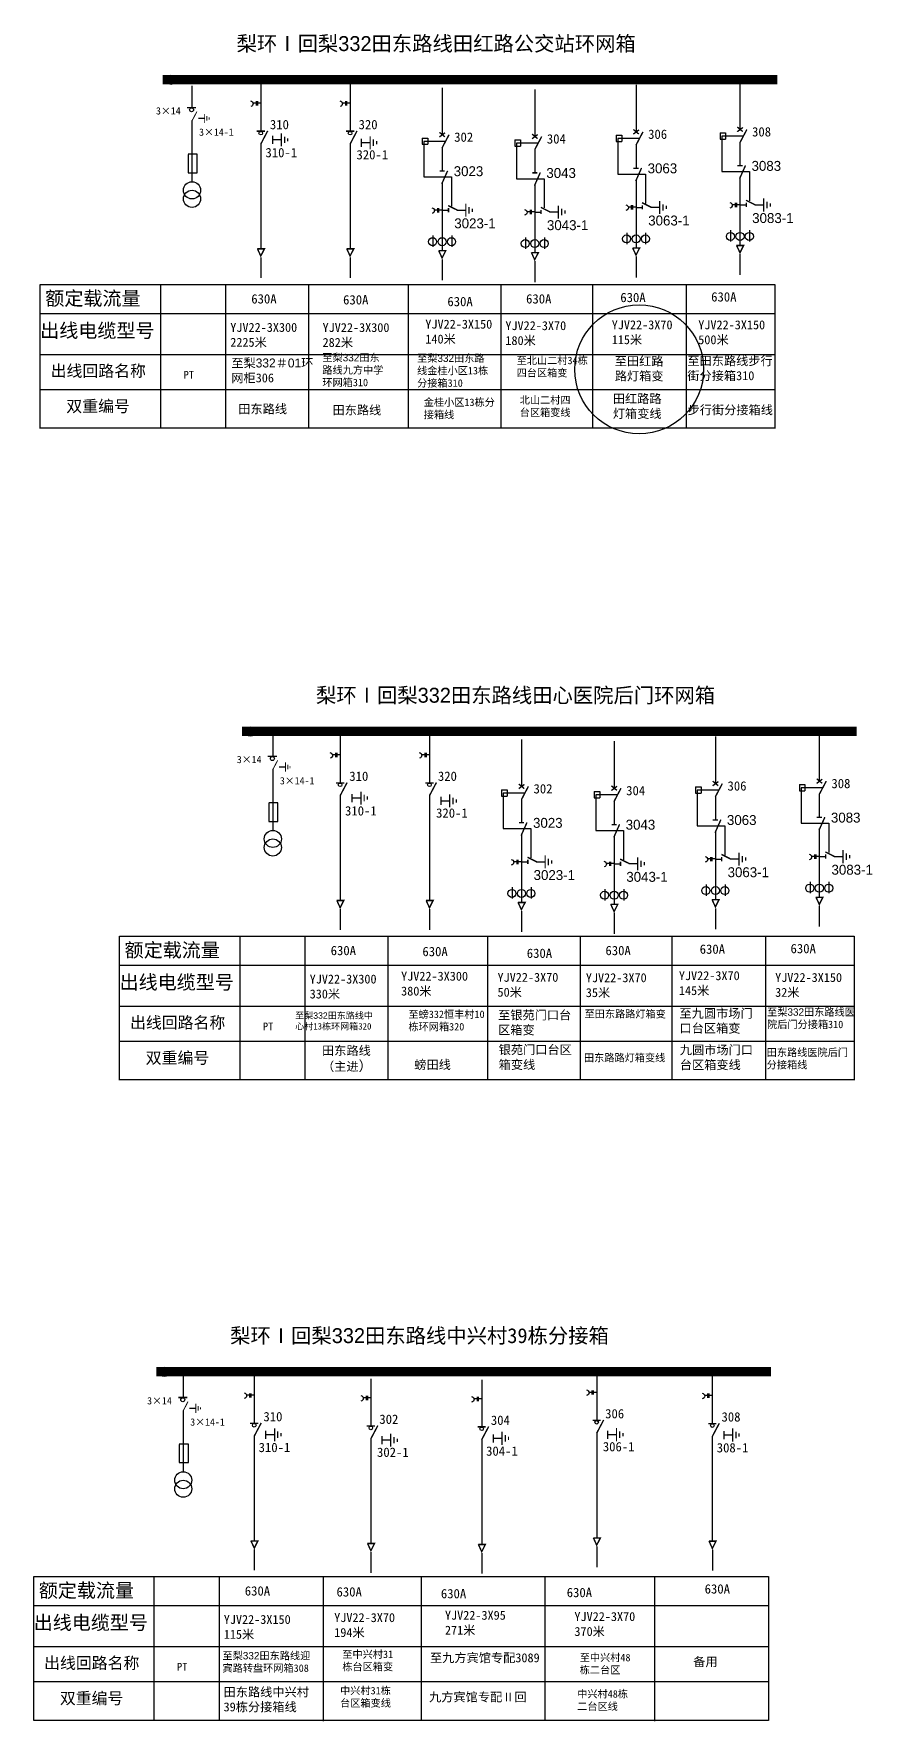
# Model space of a CAD drawing. Extents: x 149 to 870, y -471 to -13.
# Drawn here: x 524.4 to 693.2, y -363.8 to -24 of the extents above; entities that cross this region are included whole.
import ezdxf

# ---------------------------------------------------------------- set-up
doc = ezdxf.new("R2010")
doc.units = 0
doc.header["$LTSCALE"] = 0.774411
doc.linetypes.add('ACAD_ISO02W100', pattern=[15, 12, -3])
doc.linetypes.add('CENTER', pattern=[50.8, 31.75, -6.35, 6.35, -6.35])
doc.layers.get('0').update_dxf_attribs({"linetype": 'CONTINUOUS'})
doc.layers.add('2', color=7, linetype='CONTINUOUS')
doc.styles.add('hztxt_txtstyle_0.00_0_0', font='', dxfattribs={"bigfont": 'hztxt.shx'})
doc.styles.add('hztxt_txtstyle_1.88_0_0', font='simkai.ttf', dxfattribs={"height": 1.875})
doc.styles.add('hztxt_txtstyle_2.00_0_0', font='', dxfattribs={"height": 2, "bigfont": 'hztxt.shx'})
doc.styles.add('hztxt_txtstyle_2.34_0_0', font='simkai.ttf', dxfattribs={"height": 2.34375})
doc.styles.add('hztxt_txtstyle_2.70_0_0', font='simkai.ttf', dxfattribs={"height": 2.7})
doc.styles.add('hztxt_txtstyle_2.81_0_0', font='simkai.ttf', dxfattribs={"height": 2.8125})
doc.styles.get('hztxt_txtstyle_0.00_0_0').set_extended_font_data('hztxt')
doc.styles.get('hztxt_txtstyle_2.00_0_0').set_extended_font_data('hztxt')

# ---------------------------------------------------------------- blocks, each defined once
blk = doc.blocks.new('JD')
for points in [[(-2, 0.2), (-2, -0.2), (2, 0.2), (2, -0.2)], [(1, -1.2), (1, -0.8), (-1, -1.2), (-1, -0.8)], [(-0.5, -1.8), (-0.5, -2.2), (0.5, -1.8), (0.5, -2.2)]]:
    blk.add_trace(points)

msp = doc.modelspace()

# ---------------------------------------------------------------- linework, layer by layer
at = {"color": 0}
for p, q in [((666.61, -33.75), (666.61, -43.26)), ((556.28, -34.44), (556.28, -38.77)), ((570.15, -34.12), (570.15, -43.54)), ((588.13, -34.12), (588.13, -43.54)), ((606.64, -34.82), (606.64, -44.32)), ((625.29, -35.18), (625.29, -44.68)), ((645.69, -34.25), (645.69, -43.75)), ((556.3, -41.45), (556.3, -53.73)), ((557.6, -40.96), (558.84, -40.96)), ((662.61, -43.91), (663.73, -43.91)), ((662.61, -43.91), (662.61, -45.16)), ((663.73, -43.91), (663.73, -45.16)), ((570.15, -46.1), (570.15, -67.3)), ((572.49, -45.27), (574.26, -45.27)), ((588.13, -46.1), (588.13, -67.3)), ((590.38, -45.85), (592.14, -45.85)), ((602.64, -44.97), (603.77, -44.97)), ((602.64, -44.97), (602.64, -46.22)), ((602.64, -46.22), (603.77, -46.22)), ((603.77, -44.97), (603.77, -46.22)), ((606.64, -46.88), (606.64, -51.52)), ((621.29, -45.34), (622.42, -45.34)), ((621.29, -45.34), (621.29, -46.58)), ((621.29, -46.58), (622.42, -46.58)), ((622.42, -45.34), (622.42, -46.58)), ((625.29, -47.24), (625.29, -51.89)), ((641.68, -44.4), (642.81, -44.4)), ((641.68, -44.4), (641.68, -45.65)), ((641.68, -45.65), (642.81, -45.65)), ((642.81, -44.4), (642.81, -45.65)), ((645.69, -46.31), (645.69, -50.95)), ((662.61, -45.16), (663.73, -45.16)), ((666.61, -45.81), (666.61, -50.46)), ((606.64, -53.85), (606.64, -67.57)), ((625.29, -54.21), (625.29, -67.94)), ((645.69, -53.28), (645.69, -67)), ((666.61, -52.79), (666.61, -66.51)), ((606.64, -59.48), (607.94, -59.48)), ((609.63, -59.45), (611.4, -59.45)), ((625.29, -59.85), (626.59, -59.85)), ((628.29, -59.81), (630.05, -59.81)), ((645.69, -58.91), (646.98, -58.91)), ((648.68, -58.88), (650.45, -58.88)), ((666.61, -58.42), (667.91, -58.42)), ((669.6, -58.38), (671.37, -58.38)), ((643.82, -64.02), (643.82, -66.3)), ((647.63, -64.02), (647.63, -66.3)), ((664.74, -63.53), (664.74, -65.81)), ((668.55, -63.53), (668.55, -65.81)), ((604.78, -64.59), (604.78, -66.88)), ((608.59, -64.59), (608.59, -66.88)), ((623.43, -64.95), (623.43, -67.24)), ((627.24, -64.95), (627.24, -67.24)), ((525.76, -103.42), (525.77, -74.42)), ((525.77, -74.42), (673.66, -74.42)), ((549.93, -74.6), (549.93, -103.4)), ((579.77, -74.42), (579.77, -103.4)), ((599.82, -74.42), (599.82, -103.4)), ((618.51, -74.42), (618.51, -103.4)), ((636.94, -74.42), (636.94, -103.4)), ((655.77, -74.42), (655.77, -103.42)), ((673.66, -74.42), (673.66, -103.42)), ((525.83, -80.27), (673.66, -80.27)), ((525.83, -88.52), (673.66, -88.52)), ((525.83, -95.6), (673.66, -95.6)), ((673.66, -103.4), (525.76, -103.4)), ((572.55, -165.07), (572.55, -169.4)), ((586.12, -165.35), (586.12, -174.77)), ((604.1, -165.35), (604.1, -174.77)), ((622.62, -166.05), (622.62, -175.56)), ((641.27, -166.42), (641.27, -175.92)), ((661.66, -165.48), (661.66, -174.98)), ((682.58, -164.99), (682.58, -174.49)), ((572.57, -172.08), (572.57, -184.35)), ((573.87, -171.59), (575.1, -171.59)), ((618.61, -176.21), (619.74, -176.21)), ((618.61, -176.21), (618.61, -177.46)), ((619.74, -176.21), (619.74, -177.46)), ((637.27, -176.57), (638.39, -176.57)), ((637.27, -176.57), (637.27, -177.82)), ((638.39, -176.57), (638.39, -177.82)), ((657.66, -175.63), (658.78, -175.63)), ((657.66, -175.63), (657.66, -176.88)), ((658.78, -175.63), (658.78, -176.88)), ((678.58, -175.14), (679.71, -175.14)), ((678.58, -175.14), (678.58, -176.39)), ((678.58, -176.39), (679.71, -176.39)), ((679.71, -175.14), (679.71, -176.39)), ((586.12, -177.33), (586.12, -198.53)), ((588.51, -177.82), (590.28, -177.82)), ((604.1, -177.33), (604.1, -198.53)), ((606.4, -178.4), (608.16, -178.4)), ((618.61, -177.46), (619.74, -177.46)), ((622.62, -178.11), (622.62, -182.76)), ((637.27, -177.82), (638.39, -177.82)), ((641.27, -178.48), (641.27, -183.12)), ((657.66, -176.88), (658.78, -176.88)), ((661.66, -177.54), (661.66, -182.19)), ((682.58, -177.05), (682.58, -181.7)), ((622.62, -185.09), (622.62, -198.81)), ((641.27, -185.45), (641.27, -199.17)), ((661.66, -184.51), (661.66, -198.23)), ((682.58, -184.02), (682.58, -197.74)), ((661.66, -190.15), (662.96, -190.15)), ((664.65, -190.11), (666.42, -190.11)), ((682.58, -189.66), (683.88, -189.66)), ((685.57, -189.62), (687.34, -189.62)), ((622.62, -190.72), (623.91, -190.72)), ((625.61, -190.68), (627.37, -190.68)), ((641.27, -191.08), (642.57, -191.08)), ((644.26, -191.05), (646.03, -191.05)), ((620.75, -195.83), (620.75, -198.11)), ((624.56, -195.83), (624.56, -198.11)), ((639.4, -196.19), (639.4, -198.48)), ((643.21, -196.19), (643.21, -198.48)), ((659.79, -195.25), (659.79, -197.54)), ((663.61, -195.25), (663.61, -197.54)), ((680.72, -194.76), (680.72, -197.05)), ((684.53, -194.76), (684.53, -197.05)), ((541.74, -234.66), (541.74, -205.65)), ((541.74, -205.65), (689.64, -205.65)), ((565.91, -205.84), (565.91, -234.64)), ((595.74, -205.65), (595.74, -234.64)), ((615.79, -205.65), (615.79, -234.64)), ((634.48, -205.65), (634.48, -234.64)), ((652.91, -205.65), (652.91, -234.64)), ((671.74, -205.65), (671.74, -234.66)), ((689.64, -205.65), (689.64, -234.66)), ((541.81, -211.51), (689.64, -211.51)), ((541.81, -219.76), (689.64, -219.76)), ((541.81, -226.84), (689.64, -226.84)), ((689.64, -234.64), (541.74, -234.64)), ((554.51, -294.2), (554.51, -298.53)), ((568.83, -294.31), (568.83, -303.73)), ((592.31, -294.84), (592.31, -304.26)), ((614.62, -295.04), (614.62, -304.46)), ((637.77, -293.72), (637.77, -303.14)), ((661.05, -294.37), (661.05, -303.79)), ((554.53, -301.21), (554.53, -313.49)), ((555.82, -300.72), (557.06, -300.72)), ((637.77, -305.7), (637.77, -326.9)), ((568.83, -306.29), (568.83, -327.49)), ((571.12, -306.02), (572.89, -306.02)), ((592.31, -306.82), (592.31, -328.02)), ((594.51, -307.13), (596.28, -307.13)), ((614.62, -307.02), (614.62, -328.21)), ((616.92, -306.75), (618.68, -306.75)), ((639.97, -306.01), (641.74, -306.01)), ((661.05, -306.35), (661.05, -327.55)), ((663.34, -306.08), (665.11, -306.08)), ((524.45, -363.61), (524.46, -334.61)), ((524.46, -334.61), (672.35, -334.61)), ((548.62, -334.8), (548.62, -363.6)), ((582.72, -334.77), (582.72, -363.76)), ((602.46, -334.61), (602.46, -363.6)), ((627.32, -334.61), (627.32, -363.6)), ((649.39, -334.77), (649.39, -363.77)), ((672.35, -334.61), (672.35, -363.61)), ((524.52, -340.46), (672.35, -340.46)), ((524.52, -348.71), (672.35, -348.71)), ((524.52, -355.79), (672.35, -355.79)), ((672.35, -363.6), (524.45, -363.6))]:
    msp.add_line(p, q, dxfattribs=at)
at = {"color": 0, "linetype": 'ACAD_ISO02W100'}
for p, q in [((607.2, -45.62), (603, -45.62)), ((603, -45.62), (603, -52.78)), ((625.86, -45.99), (621.65, -45.99)), ((621.65, -45.99), (621.65, -53.14)), ((646.25, -45.05), (642.04, -45.05)), ((642.04, -45.05), (642.04, -52.2)), ((667.17, -44.56), (662.96, -44.56)), ((662.96, -44.56), (662.96, -51.71)), ((603, -52.78), (608.55, -52.78)), ((608.55, -52.78), (608.55, -58.68)), ((621.65, -53.14), (627.2, -53.14)), ((627.2, -53.14), (627.2, -59.04)), ((642.04, -52.2), (647.59, -52.2)), ((647.59, -52.2), (647.59, -58.11)), ((662.96, -51.71), (668.51, -51.71)), ((668.51, -51.71), (668.51, -57.62)), ((662.22, -176.29), (658.02, -176.29)), ((658.02, -176.29), (658.02, -183.44)), ((683.14, -175.79), (678.94, -175.79)), ((678.94, -175.79), (678.94, -182.95)), ((623.18, -176.86), (618.97, -176.86)), ((618.97, -176.86), (618.97, -184.01)), ((641.83, -177.22), (637.62, -177.22)), ((637.62, -177.22), (637.62, -184.38)), ((658.02, -183.44), (663.56, -183.44)), ((663.56, -183.44), (663.56, -189.34)), ((678.94, -182.95), (684.49, -182.95)), ((684.49, -182.95), (684.49, -188.85)), ((618.97, -184.01), (624.52, -184.01)), ((624.52, -184.01), (624.52, -189.92)), ((637.62, -184.38), (643.17, -184.38)), ((643.17, -184.38), (643.17, -190.28))]:
    msp.add_line(p, q, dxfattribs=at)
at = {"color": 0, "linetype": 'CENTER'}
for p, q in [((570.15, -69.01), (570.15, -73.13)), ((588.13, -69.01), (588.13, -73.13)), ((606.65, -69.41), (606.65, -73.59)), ((625.3, -69.78), (625.3, -73.96)), ((645.69, -68.84), (645.69, -73.02)), ((666.62, -68.35), (666.62, -72.53)), ((586.13, -200.25), (586.13, -204.37)), ((604.11, -200.25), (604.11, -204.37)), ((661.67, -200.08), (661.67, -204.25)), ((682.59, -199.59), (682.59, -203.76)), ((622.62, -200.65), (622.62, -204.83)), ((641.28, -201.01), (641.28, -205.19)), ((568.84, -329.21), (568.84, -333.33)), ((637.78, -328.61), (637.78, -332.73)), ((661.06, -329.27), (661.06, -333.39)), ((592.32, -329.74), (592.32, -333.86)), ((614.63, -329.93), (614.63, -334.05))]:
    msp.add_line(p, q, dxfattribs=at)
at = {"color": 0, "linetype": 'Continuous'}
for p, q in [((563.06, -74.4), (563.06, -103.4)), ((579.03, -205.64), (579.03, -234.64)), ((561.74, -334.6), (561.74, -363.6))]:
    msp.add_line(p, q, dxfattribs=at)
at = {"color": 0}
for points, const_width in [([(550.43, -33.19), (674.16, -33.19)], 1.88), ([(555.29, -38.83), (557.14, -38.83)], 0.313), ([(556.3, -41.5), (557.29, -39.63)], 0.197), ([(569.32, -43.57), (570.98, -43.57)], 0.281), ([(570.15, -46.17), (571.55, -43.5)], 0.281), ([(587.3, -43.57), (588.96, -43.57)], 0.281), ([(588.13, -46.17), (589.53, -43.5)], 0.281), ([(606.11, -44.74), (607.25, -43.88)], 0.281), ([(606.12, -43.8), (607.22, -44.72)], 0.281), ([(606.64, -46.95), (608.05, -44.28)], 0.281), ([(624.76, -45.1), (625.9, -44.25)], 0.281), ([(624.77, -44.16), (625.87, -45.08)], 0.281), ([(645.15, -44.17), (646.29, -43.31)], 0.281), ([(645.16, -43.23), (646.26, -44.15)], 0.281), ([(645.69, -46.38), (647.09, -43.71)], 0.281), ([(666.07, -43.68), (667.22, -42.82)], 0.281), ([(666.08, -42.74), (667.18, -43.65)], 0.281), ([(666.61, -45.89), (668.01, -43.22)], 0.281), ([(625.29, -47.31), (626.7, -44.65)], 0.281), ([(645.18, -51.03), (646.22, -51.03)], 0.281), ([(645.63, -53.62), (646.81, -50.97)], 0.281), ([(666.1, -50.54), (667.15, -50.54)], 0.281), ([(666.55, -53.13), (667.73, -50.48)], 0.281), ([(606.14, -51.6), (607.18, -51.6)], 0.281), ([(606.58, -54.19), (607.77, -51.54)], 0.281), ([(624.79, -51.96), (625.83, -51.96)], 0.281), ([(625.24, -54.56), (626.42, -51.9)], 0.281), ([(667.83, -57.48), (669.71, -58.42)], 0.281), ([(607.87, -58.55), (609.74, -59.48)], 0.281), ([(607.94, -59.05), (607.94, -59.92)], 0.281), ([(626.52, -58.91), (628.4, -59.85)], 0.281), ([(626.59, -59.42), (626.59, -60.28)], 0.281), ([(646.91, -57.97), (648.79, -58.91)], 0.281), ([(646.98, -58.48), (646.98, -59.34)], 0.281), ([(667.91, -57.99), (667.91, -58.85)], 0.281), ([(569.46, -67.26), (570.89, -67.26), (570.15, -68.71), (569.47, -67.23)], 0.281), ([(587.43, -67.26), (588.87, -67.26), (588.13, -68.71), (587.45, -67.23)], 0.281), ([(605.95, -67.66), (607.38, -67.66), (606.65, -69.11), (605.97, -67.63)], 0.281), ([(624.6, -68.02), (626.03, -68.02), (625.3, -69.47), (624.62, -67.99)], 0.281), ([(644.99, -67.08), (646.43, -67.08), (645.69, -68.53), (645.01, -67.06)], 0.281), ([(665.92, -66.59), (667.35, -66.59), (666.62, -68.04), (665.93, -66.57)], 0.281), ([(566.4, -164.42), (690.14, -164.42)], 1.88), ([(571.56, -169.46), (573.41, -169.46)], 0.313), ([(572.57, -172.13), (573.56, -170.26)], 0.197), ([(585.29, -174.81), (586.95, -174.81)], 0.281), ([(586.12, -177.4), (587.53, -174.74)], 0.281), ([(603.27, -174.81), (604.93, -174.81)], 0.281), ([(604.1, -177.4), (605.51, -174.74)], 0.281), ([(622.08, -175.97), (623.22, -175.12)], 0.281), ([(622.09, -175.04), (623.19, -175.95)], 0.281), ([(622.62, -178.19), (624.02, -175.52)], 0.281), ([(640.73, -176.34), (641.88, -175.48)], 0.281), ([(640.74, -175.4), (641.84, -176.32)], 0.281), ([(641.27, -178.55), (642.67, -175.88)], 0.281), ([(661.12, -175.4), (662.27, -174.55)], 0.281), ([(661.13, -174.46), (662.24, -175.38)], 0.281), ([(661.66, -177.61), (663.07, -174.95)], 0.281), ([(682.05, -174.91), (683.19, -174.05)], 0.281), ([(682.06, -173.97), (683.16, -174.89)], 0.281), ([(682.58, -177.12), (683.99, -174.46)], 0.281), ([(622.11, -182.84), (623.15, -182.84)], 0.281), ([(622.56, -185.43), (623.74, -182.78)], 0.281), ([(640.76, -183.2), (641.81, -183.2)], 0.281), ([(641.21, -185.79), (642.39, -183.14)], 0.281), ([(661.15, -182.26), (662.2, -182.26)], 0.281), ([(661.6, -184.86), (662.78, -182.2)], 0.281), ([(682.08, -181.77), (683.12, -181.77)], 0.281), ([(682.52, -184.37), (683.71, -181.71)], 0.281), ([(623.84, -189.78), (625.72, -190.72)], 0.281), ([(623.91, -190.29), (623.91, -191.15)], 0.281), ([(642.49, -190.15), (644.37, -191.08)], 0.281), ([(662.89, -189.21), (664.76, -190.15)], 0.281), ([(662.96, -189.72), (662.96, -190.58)], 0.281), ([(683.81, -188.72), (685.68, -189.66)], 0.281), ([(683.88, -189.22), (683.88, -190.09)], 0.281), ([(642.57, -190.65), (642.57, -191.52)], 0.281), ([(585.43, -198.49), (586.86, -198.49), (586.13, -199.94), (585.45, -198.47)], 0.281), ([(603.41, -198.49), (604.84, -198.49), (604.11, -199.94), (603.43, -198.47)], 0.281), ([(621.92, -198.89), (623.36, -198.89), (622.62, -200.34), (621.94, -198.87)], 0.281), ([(640.58, -199.26), (642.01, -199.26), (641.28, -200.71), (640.59, -199.23)], 0.281), ([(660.97, -198.32), (662.4, -198.32), (661.67, -199.77), (660.99, -198.29)], 0.281), ([(681.89, -197.83), (683.32, -197.83), (682.59, -199.28), (681.91, -197.8)], 0.281), ([(549.11, -293.38), (672.85, -293.38)], 1.88), ([(553.52, -298.59), (555.36, -298.59)], 0.313), ([(554.53, -301.26), (555.51, -299.39)], 0.197), ([(568, -303.77), (569.66, -303.77)], 0.281), ([(568.83, -306.36), (570.24, -303.7)], 0.281), ([(591.48, -304.3), (593.14, -304.3)], 0.281), ([(592.31, -306.89), (593.72, -304.23)], 0.281), ([(613.79, -304.49), (615.45, -304.49)], 0.281), ([(614.62, -307.09), (616.03, -304.42)], 0.281), ([(636.94, -303.17), (638.6, -303.17)], 0.281), ([(637.77, -305.77), (639.18, -303.1)], 0.281), ([(660.22, -303.83), (661.88, -303.83)], 0.281), ([(661.05, -306.42), (662.46, -303.76)], 0.281), ([(568.14, -327.45), (569.57, -327.45), (568.84, -328.9), (568.16, -327.42)], 0.281), ([(591.62, -327.98), (593.05, -327.98), (592.32, -329.43), (591.64, -327.96)], 0.281), ([(613.93, -328.18), (615.36, -328.18), (614.63, -329.63), (613.95, -328.15)], 0.281), ([(637.08, -326.86), (638.51, -326.86), (637.78, -328.31), (637.1, -326.83)], 0.281), ([(660.36, -327.51), (661.79, -327.51), (661.06, -328.96), (660.38, -327.48)], 0.281)]:
    msp.add_lwpolyline(points, dxfattribs=dict(at, const_width=const_width))
for points in [[(568.1, -37.46, -0.877934), (568.13, -38.6)], [(586.08, -37.46, -0.877934), (586.11, -38.6)], [(604.6, -58.99, -0.877934), (604.62, -60.13)], [(623.25, -59.35, -0.877934), (623.27, -60.49)], [(643.64, -58.42, -0.877934), (643.67, -59.56)], [(664.57, -57.92, -0.877934), (664.59, -59.06)], [(584.08, -168.69, -0.877934), (584.1, -169.83)], [(602.06, -168.69, -0.877934), (602.08, -169.83)], [(620.57, -190.22, -0.877934), (620.59, -191.36)], [(659.62, -189.65, -0.877934), (659.64, -190.79)], [(680.54, -189.16, -0.877934), (680.56, -190.3)], [(639.23, -190.59, -0.877934), (639.25, -191.73)], [(566.79, -297.65, -0.877934), (566.81, -298.79)], [(590.27, -298.18, -0.877934), (590.29, -299.32)], [(612.58, -298.38, -0.877934), (612.6, -299.52)], [(635.73, -297.06, -0.877934), (635.75, -298.2)], [(659.01, -297.71, -0.877934), (659.03, -298.85)]]:
    msp.add_lwpolyline(points, format="xyb", dxfattribs=at)
for points in [[(569.2, -37.94), (568.61, -37.94)], [(569.2, -37.54), (569.2, -38.4)], [(569.46, -37.54), (569.46, -38.4)], [(570.14, -37.94), (569.46, -37.94)], [(587.18, -37.94), (586.59, -37.94)], [(587.18, -37.54), (587.18, -38.4)], [(587.44, -37.54), (587.44, -38.4)], [(588.12, -37.94), (587.44, -37.94)], [(572.49, -44.52), (572.49, -46.13)], [(590.37, -45.1), (590.37, -46.71)], [(555.52, -48.25), (555.52, -51.94), (557.35, -51.94), (557.35, -48.21), (555.52, -48.21)], [(605.7, -59.47), (605.1, -59.47)], [(605.7, -59.08), (605.7, -59.93)], [(605.96, -59.08), (605.96, -59.93)], [(606.64, -59.47), (605.96, -59.47)], [(624.35, -59.83), (623.76, -59.83)], [(624.35, -59.44), (624.35, -60.29)], [(624.61, -59.44), (624.61, -60.29)], [(625.29, -59.83), (624.61, -59.83)], [(644.74, -58.9), (644.15, -58.9)], [(644.74, -58.5), (644.74, -59.36)], [(645, -58.5), (645, -59.36)], [(645.68, -58.9), (645, -58.9)], [(665.66, -58.41), (665.07, -58.41)], [(665.66, -58.01), (665.66, -58.87)], [(665.93, -58.01), (665.93, -58.87)], [(666.61, -58.41), (665.93, -58.41)], [(585.17, -169.18), (584.58, -169.18)], [(585.17, -168.78), (585.17, -169.64)], [(585.44, -168.78), (585.44, -169.64)], [(586.12, -169.18), (585.44, -169.18)], [(603.15, -169.18), (602.56, -169.18)], [(603.15, -168.78), (603.15, -169.64)], [(603.42, -168.78), (603.42, -169.64)], [(604.1, -169.18), (603.42, -169.18)], [(571.79, -178.87), (571.79, -182.56), (573.61, -182.56), (573.61, -178.83), (571.79, -178.83)], [(588.51, -177.07), (588.51, -178.68)], [(606.4, -177.65), (606.4, -179.26)], [(660.71, -190.13), (660.12, -190.13)], [(660.71, -189.74), (660.71, -190.59)], [(660.98, -189.74), (660.98, -190.59)], [(661.66, -190.13), (660.98, -190.13)], [(681.64, -189.64), (681.04, -189.64)], [(681.64, -189.25), (681.64, -190.1)], [(681.9, -189.25), (681.9, -190.1)], [(682.58, -189.64), (681.9, -189.64)], [(621.67, -190.71), (621.08, -190.71)], [(621.67, -190.31), (621.67, -191.17)], [(621.93, -190.31), (621.93, -191.17)], [(622.61, -190.71), (621.93, -190.71)], [(640.32, -191.07), (639.73, -191.07)], [(640.32, -190.68), (640.32, -191.53)], [(640.58, -190.68), (640.58, -191.53)], [(641.26, -191.07), (640.58, -191.07)], [(567.89, -298.13), (567.29, -298.13)], [(567.89, -297.74), (567.89, -298.59)], [(568.15, -297.74), (568.15, -298.59)], [(568.83, -298.13), (568.15, -298.13)], [(591.37, -298.67), (590.77, -298.67)], [(591.37, -298.27), (591.37, -299.13)], [(591.63, -298.27), (591.63, -299.13)], [(592.31, -298.67), (591.63, -298.67)], [(613.68, -298.86), (613.08, -298.86)], [(613.68, -298.46), (613.68, -299.32)], [(613.94, -298.46), (613.94, -299.32)], [(614.62, -298.86), (613.94, -298.86)], [(636.83, -297.54), (636.23, -297.54)], [(636.83, -297.15), (636.83, -298)], [(637.09, -297.15), (637.09, -298)], [(637.77, -297.54), (637.09, -297.54)], [(660.11, -298.19), (659.51, -298.19)], [(660.11, -297.8), (660.11, -298.65)], [(660.37, -297.8), (660.37, -298.65)], [(661.05, -298.19), (660.37, -298.19)], [(571.12, -305.27), (571.12, -306.88)], [(639.97, -305.26), (639.97, -306.87)], [(663.34, -305.33), (663.34, -306.94)], [(553.75, -308.01), (553.75, -311.69), (555.57, -311.69), (555.57, -307.97), (553.75, -307.97)], [(594.51, -306.39), (594.51, -307.99)], [(616.92, -306), (616.92, -307.61)]]:
    msp.add_lwpolyline(points, dxfattribs=at)
for centre, radius in [((552.06, -33.21), 0.933), ((556.22, -39.27), 0.401), ((570.15, -43.97), 0.36), ((588.13, -43.97), 0.36), ((643.78, -65.26), 0.812), ((645.71, -65.26), 0.812), ((647.59, -65.26), 0.812), ((664.7, -64.77), 0.812), ((666.63, -64.77), 0.812), ((668.51, -64.77), 0.812), ((604.74, -65.83), 0.812), ((606.66, -65.83), 0.812), ((608.55, -65.83), 0.812), ((623.39, -66.2), 0.812), ((625.31, -66.2), 0.812), ((627.2, -66.2), 0.812), ((568.04, -164.45), 0.933), ((572.48, -169.9), 0.401), ((586.12, -175.21), 0.36), ((604.1, -175.21), 0.36), ((620.71, -197.07), 0.812), ((622.64, -197.07), 0.812), ((624.52, -197.07), 0.812), ((639.36, -197.43), 0.812), ((641.29, -197.43), 0.812), ((643.17, -197.43), 0.812), ((659.75, -196.5), 0.812), ((661.68, -196.5), 0.812), ((663.57, -196.5), 0.812), ((680.68, -196.01), 0.812), ((682.6, -196.01), 0.812), ((684.49, -196.01), 0.812), ((550.75, -293.4), 0.933), ((554.44, -299.03), 0.401), ((568.83, -304.16), 0.36), ((592.31, -304.7), 0.36), ((614.62, -304.89), 0.36), ((637.77, -303.57), 0.36), ((661.05, -304.23), 0.36)]:
    msp.add_circle(centre, radius, dxfattribs=at)
at = {"color": 1, "linetype": 'Continuous'}
msp.add_circle((646.33, -91.53), 12.98, dxfattribs=at)
at = {"layer": '2', "color": 0}
for centre in [(556.31, -55.48), (556.31, -57.2), (572.58, -186.1), (572.58, -187.82), (554.54, -315.24), (554.54, -316.96)]:
    msp.add_circle(centre, 1.72, dxfattribs=at)

# ---------------------------------------------------------------- block references
at = {"color": 0, "rotation": 90}
for p, xscale, yscale, zscale in [((558.85, -41), 0.4600705460528616, 0.4600705460528616, 0.4600705460529209), ((574.28, -45.32), 0.65625, 0.65625, 0.65625), ((592.17, -45.9), 0.65625, 0.65625, 0.65625), ((650.47, -58.93), 0.65625, 0.65625, 0.65625), ((671.39, -58.44), 0.65625, 0.65625, 0.65625), ((611.43, -59.5), 0.65625, 0.65625, 0.65625), ((630.08, -59.86), 0.65625, 0.65625, 0.65625), ((575.12, -171.62), 0.4600705460528616, 0.4600705460528616, 0.4600705460529209), ((590.31, -177.87), 0.65625, 0.65625, 0.65625), ((608.19, -178.45), 0.65625, 0.65625, 0.65625), ((627.4, -190.73), 0.65625, 0.65625, 0.65625), ((646.05, -191.1), 0.65625, 0.65625, 0.65625), ((666.44, -190.16), 0.65625, 0.65625, 0.65625), ((687.37, -189.67), 0.65625, 0.65625, 0.65625), ((557.08, -300.76), 0.4600705460528616, 0.4600705460528616, 0.4600705460529209), ((572.92, -306.07), 0.65625, 0.65625, 0.65625), ((618.71, -306.8), 0.65625, 0.65625, 0.65625), ((641.76, -306.06), 0.65625, 0.65625, 0.65625), ((665.14, -306.13), 0.65625, 0.65625, 0.65625), ((596.3, -307.18), 0.65625, 0.65625, 0.65625)]:
    msp.add_blockref('JD', p, dxfattribs=dict(at, xscale=xscale, yscale=yscale, zscale=zscale))

# ---------------------------------------------------------------- texts
at = {"color": 0, "linetype": 'Continuous', "style": 'hztxt_txtstyle_2.70_0_0'}
for s, p in [('3×14', (549.06, -40.21)), ('3×14-1', (557.73, -44.49)), ('3×14', (565.33, -170.83)), ('3×14-1', (574, -175.11)), ('3×14', (547.28, -299.97)), ('3×14-1', (555.95, -304.24))]:
    msp.add_text(s, height=1.461, dxfattribs=at).set_placement(p)
at = {"color": 0}
for s, height, style, p in [('310', 1.875, 'hztxt_txtstyle_1.88_0_0', (571.99, -43.17)), ('320', 1.875, 'hztxt_txtstyle_1.88_0_0', (589.84, -43.17)), ('302', 1.875, 'hztxt_txtstyle_1.88_0_0', (609.09, -45.7)), ('306', 1.875, 'hztxt_txtstyle_1.88_0_0', (648.13, -45.12)), ('308', 1.875, 'hztxt_txtstyle_1.88_0_0', (669.05, -44.63)), ('310-1', 1.875, 'hztxt_txtstyle_1.88_0_0', (571.09, -48.82)), ('320-1', 1.875, 'hztxt_txtstyle_1.88_0_0', (589.41, -49.25)), ('304', 1.875, 'hztxt_txtstyle_1.88_0_0', (627.74, -46.06)), ('3023', 2, 'hztxt_txtstyle_2.00_0_0', (608.99, -52.63)), ('3043', 2, 'hztxt_txtstyle_2.00_0_0', (627.64, -52.99)), ('3063', 2, 'hztxt_txtstyle_2.00_0_0', (648.03, -52.05)), ('3083', 2, 'hztxt_txtstyle_2.00_0_0', (668.95, -51.56)), ('3023-1', 2, 'hztxt_txtstyle_2.00_0_0', (609.11, -63.13)), ('3063-1', 2, 'hztxt_txtstyle_2.00_0_0', (648.15, -62.56)), ('3083-1', 2, 'hztxt_txtstyle_2.00_0_0', (669.08, -62.07)), ('3043-1', 2, 'hztxt_txtstyle_2.00_0_0', (627.76, -63.5)), ('额定载流量', 2.812, 'hztxt_txtstyle_2.81_0_0', (526.77, -78.64)), ('630A', 1.875, 'hztxt_txtstyle_1.88_0_0', (568.24, -78.27)), ('630A', 1.875, 'hztxt_txtstyle_1.88_0_0', (586.72, -78.46)), ('630A', 1.875, 'hztxt_txtstyle_1.88_0_0', (607.72, -78.81)), ('630A', 1.875, 'hztxt_txtstyle_1.88_0_0', (623.56, -78.27)), ('630A', 1.875, 'hztxt_txtstyle_1.88_0_0', (642.53, -77.99)), ('630A', 1.875, 'hztxt_txtstyle_1.88_0_0', (660.82, -77.87)), ('出线电缆型号', 2.812, 'hztxt_txtstyle_2.81_0_0', (525.74, -85.12)), ('出线回路名称', 2.344, 'hztxt_txtstyle_2.34_0_0', (527.84, -93.01)), ('双重编号', 2.344, 'hztxt_txtstyle_2.34_0_0', (531.01, -100.12)), ('310', 1.875, 'hztxt_txtstyle_1.88_0_0', (587.97, -174.4)), ('320', 1.875, 'hztxt_txtstyle_1.88_0_0', (605.81, -174.4)), ('302', 1.875, 'hztxt_txtstyle_1.88_0_0', (625.06, -176.93)), ('304', 1.875, 'hztxt_txtstyle_1.88_0_0', (643.71, -177.3)), ('306', 1.875, 'hztxt_txtstyle_1.88_0_0', (664.11, -176.36)), ('308', 1.875, 'hztxt_txtstyle_1.88_0_0', (685.03, -175.87)), ('310-1', 1.875, 'hztxt_txtstyle_1.88_0_0', (587.11, -181.37)), ('320-1', 1.875, 'hztxt_txtstyle_1.88_0_0', (605.44, -181.81)), ('3023', 2, 'hztxt_txtstyle_2.00_0_0', (624.96, -183.86)), ('3043', 2, 'hztxt_txtstyle_2.00_0_0', (643.61, -184.23)), ('3063', 2, 'hztxt_txtstyle_2.00_0_0', (664, -183.29)), ('3083', 2, 'hztxt_txtstyle_2.00_0_0', (684.93, -182.8)), ('3023-1', 2, 'hztxt_txtstyle_2.00_0_0', (625.08, -194.37)), ('3043-1', 2, 'hztxt_txtstyle_2.00_0_0', (643.74, -194.73)), ('3063-1', 2, 'hztxt_txtstyle_2.00_0_0', (664.13, -193.8)), ('3083-1', 2, 'hztxt_txtstyle_2.00_0_0', (685.05, -193.3)), ('额定载流量', 2.812, 'hztxt_txtstyle_2.81_0_0', (542.74, -209.88)), ('630A', 1.875, 'hztxt_txtstyle_1.88_0_0', (676.8, -209.11)), ('630A', 1.875, 'hztxt_txtstyle_1.88_0_0', (584.22, -209.5)), ('630A', 1.875, 'hztxt_txtstyle_1.88_0_0', (602.69, -209.7)), ('630A', 1.875, 'hztxt_txtstyle_1.88_0_0', (623.7, -210.05)), ('630A', 1.875, 'hztxt_txtstyle_1.88_0_0', (639.54, -209.5)), ('630A', 1.875, 'hztxt_txtstyle_1.88_0_0', (658.51, -209.22)), ('出线电缆型号', 2.812, 'hztxt_txtstyle_2.81_0_0', (541.72, -216.35)), ('出线回路名称', 2.344, 'hztxt_txtstyle_2.34_0_0', (543.82, -224.25)), ('双重编号', 2.344, 'hztxt_txtstyle_2.34_0_0', (546.99, -231.35)), ('310', 1.875, 'hztxt_txtstyle_1.88_0_0', (570.68, -303.36)), ('302', 1.875, 'hztxt_txtstyle_1.88_0_0', (594.02, -303.89)), ('304', 1.875, 'hztxt_txtstyle_1.88_0_0', (616.47, -304.09)), ('306', 1.875, 'hztxt_txtstyle_1.88_0_0', (639.48, -302.77)), ('308', 1.875, 'hztxt_txtstyle_1.88_0_0', (662.9, -303.42)), ('310-1', 1.875, 'hztxt_txtstyle_1.88_0_0', (569.72, -309.57)), ('302-1', 1.875, 'hztxt_txtstyle_1.88_0_0', (593.55, -310.54)), ('304-1', 1.875, 'hztxt_txtstyle_1.88_0_0', (615.51, -310.3)), ('306-1', 1.875, 'hztxt_txtstyle_1.88_0_0', (639.01, -309.41)), ('308-1', 1.875, 'hztxt_txtstyle_1.88_0_0', (661.94, -309.63)), ('额定载流量', 2.812, 'hztxt_txtstyle_2.81_0_0', (525.45, -338.83)), ('630A', 1.875, 'hztxt_txtstyle_1.88_0_0', (659.51, -338.06)), ('630A', 1.875, 'hztxt_txtstyle_1.88_0_0', (566.93, -338.46)), ('630A', 1.875, 'hztxt_txtstyle_1.88_0_0', (585.4, -338.65)), ('630A', 1.875, 'hztxt_txtstyle_1.88_0_0', (606.41, -339.01)), ('630A', 1.875, 'hztxt_txtstyle_1.88_0_0', (631.74, -338.78)), ('出线电缆型号', 2.812, 'hztxt_txtstyle_2.81_0_0', (524.43, -345.31)), ('出线回路名称', 2.344, 'hztxt_txtstyle_2.34_0_0', (526.53, -353.21)), ('双重编号', 2.344, 'hztxt_txtstyle_2.34_0_0', (529.7, -360.31))]:
    msp.add_text(s, height=height, dxfattribs=dict(at, style=style)).set_placement(p)
at = {"color": 0, "attachment_point": 1, "style": 'hztxt_txtstyle_0.00_0_0'}
for s, insert, char_height, width in [('{\\fSimSun|b0|i0|c134|p2;\\C256;梨环Ⅰ回\\C7;梨\\f\uffbfﾬￌﾣﾤ_GB2312|b0|i0|c134|p49;332\\fSimSun|b0|i0|c134|p2;田东路线田红路公交站环网箱}', (565.29, -24.43), 3, 102.7785), ('{\\fSimSun|b0|i0|c134|p2;YJV22-3X150 140米}', (603.28, -81.53), 1.8, 10.6857), ('{\\fSimSun|b0|i0|c134|p2;YJV22-3X300 2225米}', (564.01, -82.18), 1.8, 10.6857), ('{\\fSimSun|b0|i0|c134|p2;YJV22-3X300 282米}', (582.59, -82.21), 1.8, 10.6857), ('{\\fSimSun|b0|i0|c134|p2;YJV22-3X70 180米}', (619.39, -81.83), 1.8, 10.6857), ('{\\fSimSun|b0|i0|c134|p2;YJV22-3X70 115米}', (640.8, -81.66), 1.8, 10.6857), ('{\\fSimSun|b0|i0|c134|p2;YJV22-3X150 500米}', (658.22, -81.67), 1.8, 10.6857), ('{\\fSimSun|b0|i0|c134|p2;至梨\\f\uffbfﾬￌﾣﾤ_GB2312|b0|i0|c134|p49;332\\fSimSun|b0|i0|c134|p2;田东路线九方中学环网箱310}', (582.55, -88.42), 1.5, 12.9035), ('{\\fSimSun|b0|i0|c134|p2;至梨\\f\uffbfﾬￌﾣﾤ_GB2312|b0|i0|c134|p49;332\\fSimSun|b0|i0|c134|p2;田东路线金桂小区13栋分接箱310}', (601.62, -88.54), 1.5, 15.5174), ('{\\fSimSun|b0|i0|c134|p2;至北山二村34栋四台区箱变}', (621.66, -88.99), 1.5, 15.5174), ('{\\fSimSun|b0|i0|c134|p2;金桂小区13栋分接箱线}', (602.96, -97.41), 1.5, 15.5174), ('{\\fSimSun|b0|i0|c134|p2;北山二村四台区箱变线}', (622.28, -96.96), 1.5, 11.3527), ('{\\fSimSun|b0|i0|c134|p2;\\C256;梨环Ⅰ回\\C7;梨\\f\uffbfﾬￌﾣﾤ_GB2312|b0|i0|c134|p49;332\\fSimSun|b0|i0|c134|p2;田东路线田心医院后门环网箱}', (581.27, -155.66), 3, 102.7785), ('{\\fSimSun|b0|i0|c134|p2;YJV22-3X300 330米}', (579.99, -213.41), 1.8, 10.6857), ('{\\fSimSun|b0|i0|c134|p2;YJV22-3X300 380米}', (598.4, -212.83), 1.8, 10.6857), ('{\\fSimSun|b0|i0|c134|p2;YJV22-3X70 50米}', (617.81, -213.06), 1.8, 10.6857), ('{\\fSimSun|b0|i0|c134|p2;YJV22-3X70 35米}', (635.59, -213.14), 1.8, 10.6857), ('{\\fSimSun|b0|i0|c134|p2;YJV22-3X70 145米}', (654.32, -212.73), 1.8, 10.6857), ('{\\fSimSun|b0|i0|c134|p2;YJV22-3X150 32米}', (673.7, -213.09), 1.8, 10.6857), ('{\\fSimSun|b0|i0|c134|p2;至梨\\f\uffbfﾬￌﾣﾤ_GB2312|b0|i0|c134|p49;332\\fSimSun|b0|i0|c134|p2;田东路线中心村13栋环网箱320}', (577.08, -221.01), 1.3, 16.3652), ('{\\fSimSun|b0|i0|c134|p2;至田东路路灯箱变}', (635.33, -220.59), 1.5, 20.6341), ('{\\fSimSun|b0|i0|c134|p2;至梨\\f\uffbfﾬￌﾣﾤ_GB2312|b0|i0|c134|p49;332\\fSimSun|b0|i0|c134|p2;田东路线医院后门分接箱310}', (672.08, -220.2), 1.5, 18.658), ('{\\fSimSun|b0|i0|c134|p2;田东路路灯箱变线}', (635.22, -229.41), 1.5, 20.6341), ('{\\fSimSun|b0|i0|c134|p2;田东路线医院后门分接箱线}', (672, -228.33), 1.5, 17.2717), ('{\\fSimSun|b0|i0|c134|p2;\\C256;梨环Ⅰ回\\C7;梨\\f\uffbfﾬￌﾣﾤ_GB2312|b0|i0|c134|p49;332\\fSimSun|b0|i0|c134|p2;田东路线中兴村39栋分接箱}', (563.98, -284.62), 3, 102.7785), ('{\\fSimSun|b0|i0|c134|p2;YJV22-3X150 115米}', (562.7, -342.37), 1.8, 10.6857), ('{\\fSimSun|b0|i0|c134|p2;YJV22-3X70\\P194米}', (584.93, -342), 1.8, 10.6857), ('{\\fSimSun|b0|i0|c134|p2;YJV22-3X95\\P271米}', (607.23, -341.53), 1.8, 10.6857), ('{\\fSimSun|b0|i0|c134|p2;YJV22-3X70\\P370米}', (633.29, -341.79), 1.8, 10.6857), ('{\\fSimSun|b0|i0|c134|p2;至梨\\f\uffbfﾬￌﾣﾤ_GB2312|b0|i0|c134|p49;332\\fSimSun|b0|i0|c134|p2;田东路线迎宾路转盘环网箱308}', (562.44, -349.82), 1.5, 19.3756), ('{\\fSimSun|b0|i0|c134|p2;至中兴村31栋台区箱变}', (586.57, -349.54), 1.5, 11.3939), ('{\\fSimSun|b0|i0|c134|p2;至中兴村48栋二台区}', (634.36, -350.19), 1.5, 11.4247), ('{\\fSimSun|b0|i0|c134|p2;中兴村31栋台区箱变线}', (586.12, -356.85), 1.5, 11.3939), ('{\\fSimSun|b0|i0|c134|p2;中兴村48栋二台区线}', (633.85, -357.52), 1.5, 11.4247)]:
    msp.add_mtext(s, dxfattribs=dict(at, insert=insert, char_height=char_height, width=width))
at = {"color": 0, "linetype": 'Continuous', "char_height": 1.5388, "width": 9.4916, "attachment_point": 1, "style": 'hztxt_txtstyle_0.00_0_0'}
for insert in [(554.61, -91.84), (570.58, -223.08), (553.29, -352.03)]:
    msp.add_mtext('{\\fSimSun|b0|i0|c134|p2;\\C7;PT}', dxfattribs=dict(at, insert=insert))
at = {"layer": '2', "color": 0, "attachment_point": 1, "style": 'hztxt_txtstyle_0.00_0_0'}
for s, insert, char_height, width in [('{\\fSimSun|b0|i0|c134|p2;\\C256;至梨}332{\\fSimSun|b0|i0|c134|p2;＃}01{\\fSimSun|b0|i0|c134|p2;环网柜306}', (564.22, -89.35), 1.8, 17.5241), ('{\\fSimSun|b0|i0|c134|p2;\\H0.9x;\\C256;至田红路路灯箱变}', (641.41, -88.98), 2, 10.7144), ('{\\fSimSun|b0|i0|c134|p2;\\H0.9x;\\C256;至田东路线步行街分接箱310}', (656.02, -88.91), 2, 17.6485), ('{\\fSimSun|b0|i0|c134|p2;\\H0.9x;\\C256;田东路线}', (565.62, -98.6), 2, 10.7144), ('{\\fSimSun|b0|i0|c134|p2;\\H0.9x;\\C256;田红路路灯箱变线}', (641.02, -96.53), 2, 10.7144), ('{\\fSimSun|b0|i0|c134|p2;\\H0.9x;\\C256;步行街分接箱线}', (656.07, -98.79), 2, 27.9631), ('{\\fSimSun|b0|i0|c134|p2;\\H0.9x;\\C256;田东路线}', (584.58, -98.83), 2, 10.7144), ('{\\fSimSun|b0|i0|c134|p2;\\C256;至螃332恒丰村10栋环网箱320}', (599.88, -220.66), 1.5, 16.3882), ('{\\fSimSun|b0|i0|c134|p2;\\H0.9x;\\C256;至银苑门口台区箱变}', (617.93, -220.66), 2, 15.2914), ('{\\fSimSun|b0|i0|c134|p2;\\H0.9x;\\C256;至九圆市场门口台区箱变}', (654.44, -220.32), 2, 15.2914), ('{\\fSimSun|b0|i0|c134|p2;\\H0.9x;\\C256;田东路线（主进\\H1.111x;）}', (582.48, -227.8), 2, 10.7144), ('{\\fSimSun|b0|i0|c134|p2;\\H0.9x;\\C256;银苑门口台区箱变线}', (618.04, -227.63), 2, 15.2914), ('{\\fSimSun|b0|i0|c134|p2;\\H0.9x;\\C256;九圆市场门口台区箱变线}', (654.51, -227.67), 2, 15.2914), ('{\\fSimSun|b0|i0|c134|p2;\\H0.9x;\\C256;螃田线}', (601.05, -230.64), 2, 10.7144), ('{\\fSimSun|b0|i0|c134|p2;\\H0.9x;\\C256;至九方宾馆专配3089}', (604.21, -350.09), 2, 24.6673), ('{\\fSimSun|b0|i0|c134|p2;\\H0.9x;\\C256;备用}', (657.21, -350.88), 2, 10.7144), ('{\\fSimSun|b0|i0|c134|p2;\\H0.9x;\\C256;田东路线中兴村39栋分接箱线}', (562.66, -356.98), 2, 18.8052), ('{\\fSimSun|b0|i0|c134|p2;\\H0.9x;\\C256;九方宾馆专配Ⅱ回}', (604.03, -357.99), 2, 24.6673)]:
    msp.add_mtext(s, dxfattribs=dict(at, insert=insert, char_height=char_height, width=width))

doc.saveas('drawing.dxf')
